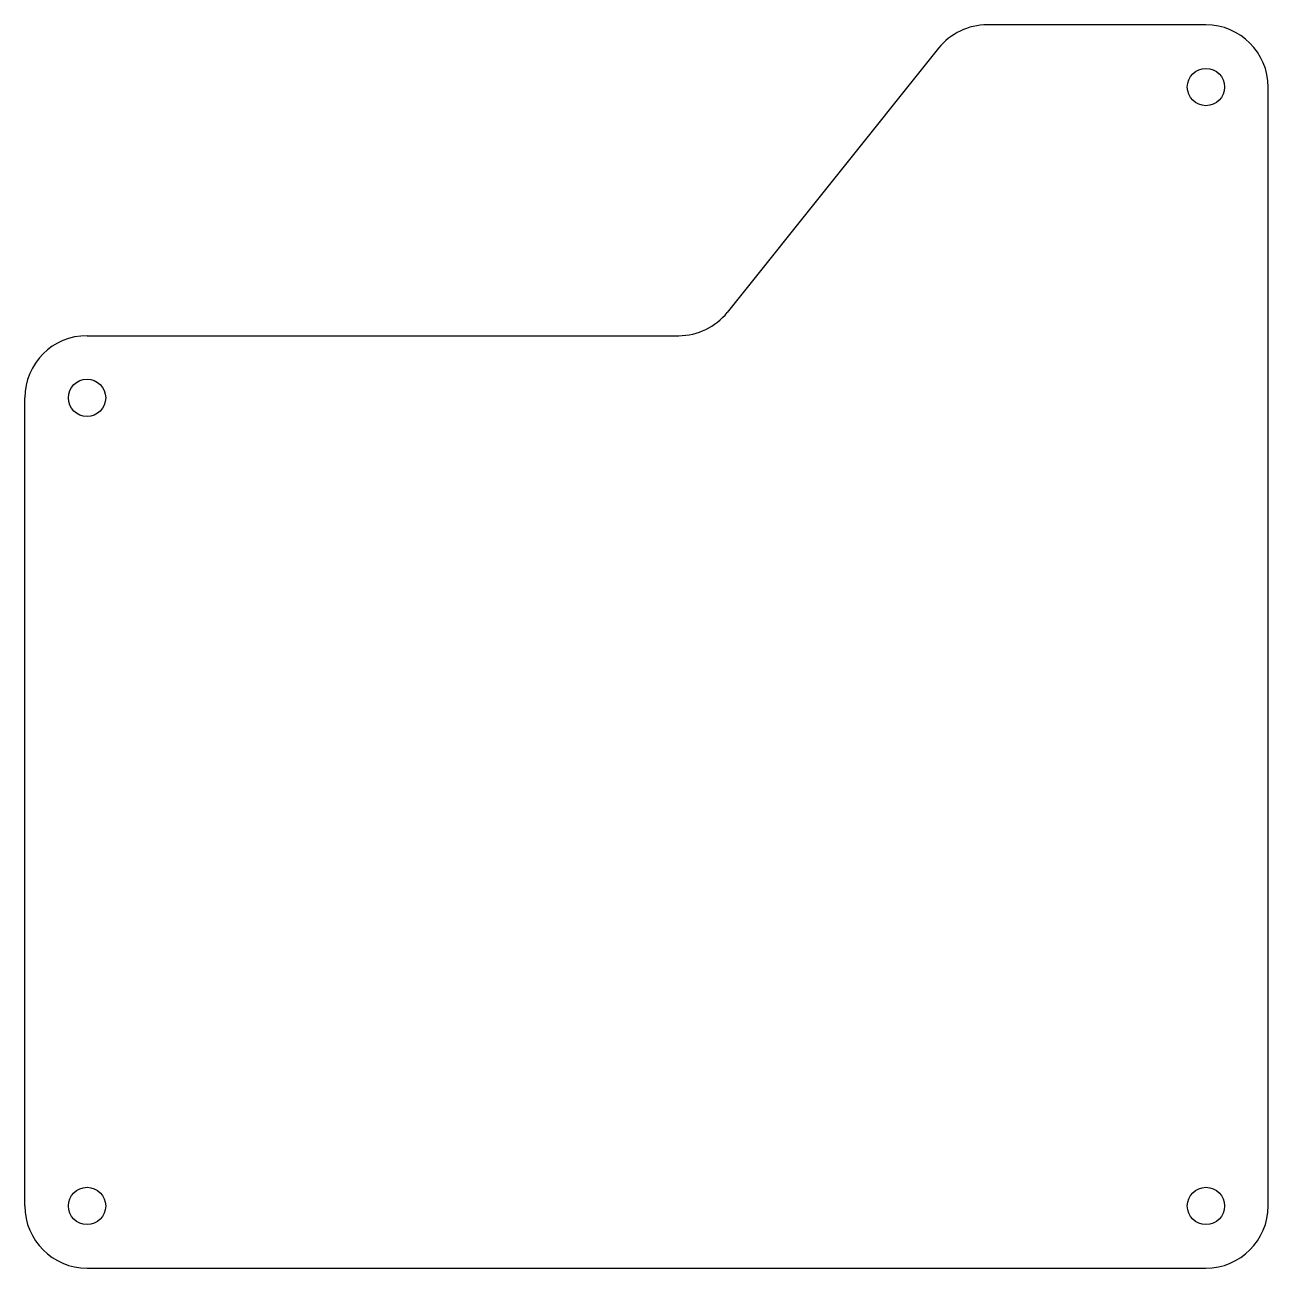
# Model space of a CAD drawing. Header units: millimetres. Extents: x 0 to 100, y 0 to 100.
import ezdxf

# ---------------------------------------------------------------- set-up
doc = ezdxf.new("R2010")
doc.units = ezdxf.units.MM
doc.layers.add('Sketch', color=7, linetype='CONTINUOUS')

msp = doc.modelspace()

# ---------------------------------------------------------------- linework, layer by layer
at = {"layer": 'Sketch'}
for p, q in [((95, 100), (77.4031, 100)), ((73.4988, 98.1235), (56.5012, 76.8765)), ((100, 5), (100, 95)), ((5, 75), (52.5969, 75)), ((0, 5), (0, 70)), ((5, 0), (95, 0))]:
    msp.add_line(p, q, dxfattribs=at)
for centre in [(95, 95), (5, 70), (5, 5), (95, 5)]:
    msp.add_circle(centre, 1.5, dxfattribs=at)
for centre, start, end in [((77.4031, 95), 90, 141.34), ((95, 95), 0, 90), ((52.5969, 80), -90, -38.6598), ((5, 70), 90, 180), ((5, 5), 180, -90), ((95, 5), -90, 0)]:
    msp.add_arc(centre, 5, start, end, dxfattribs=at)

doc.saveas('drawing.dxf')
